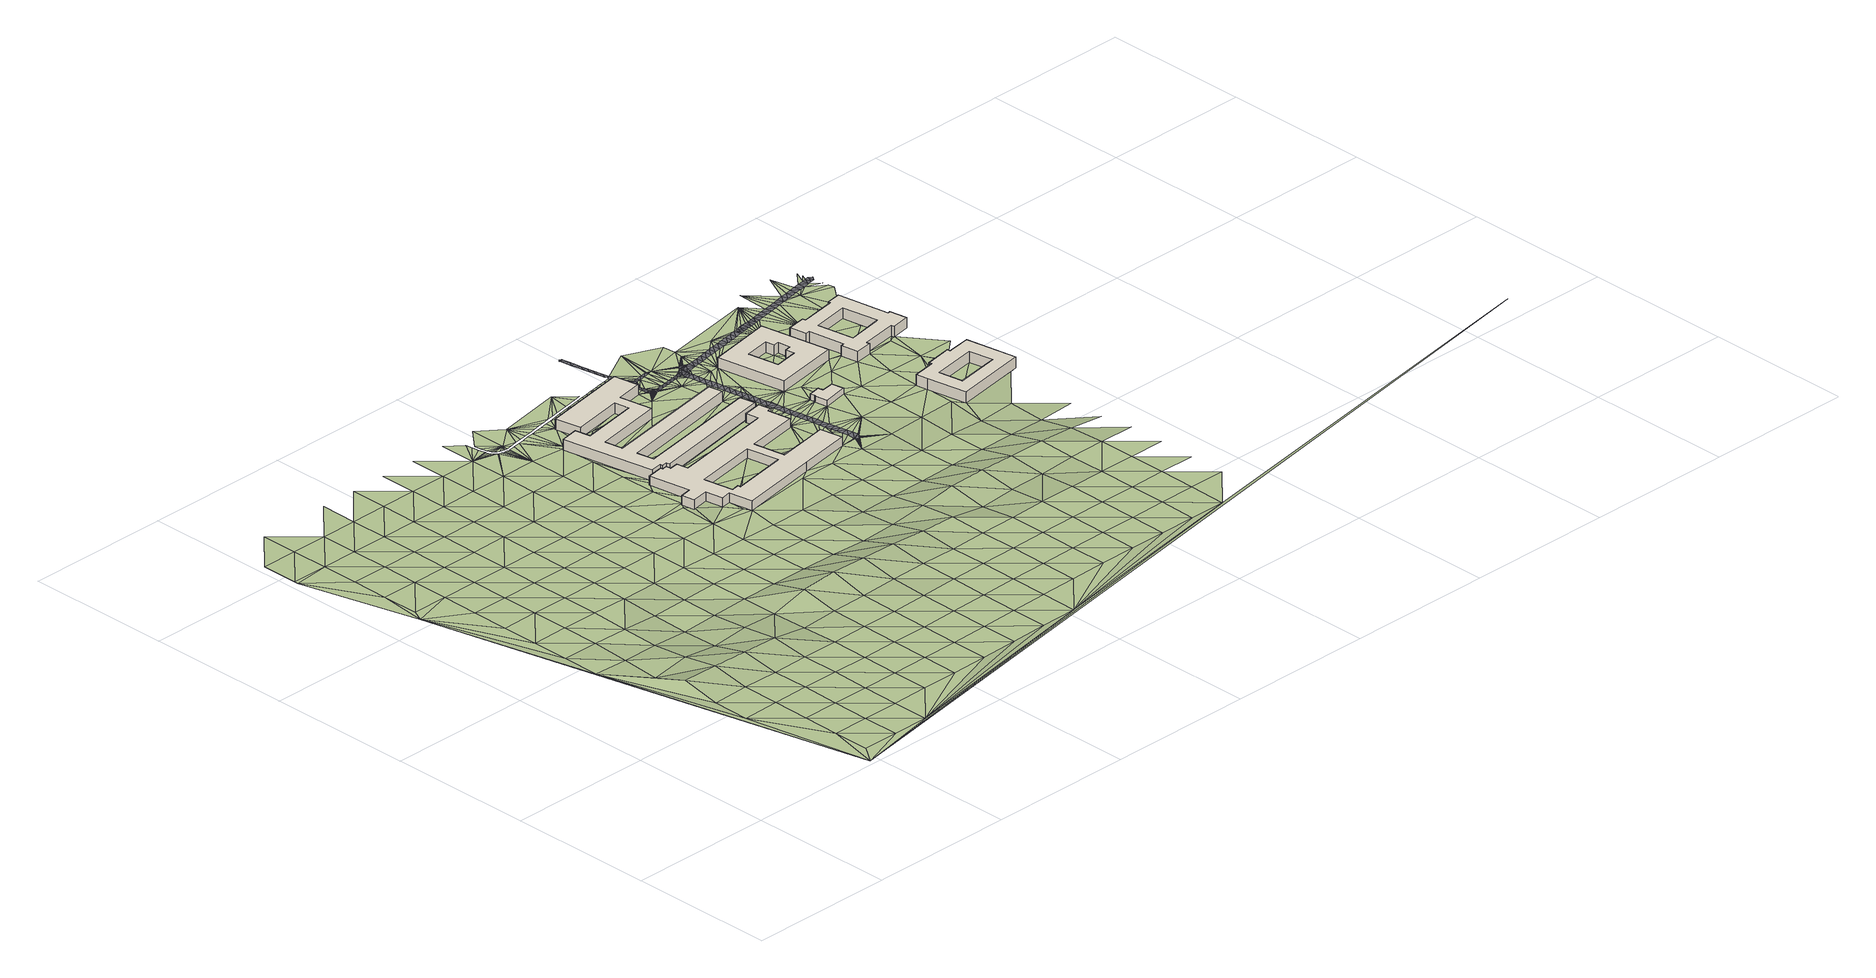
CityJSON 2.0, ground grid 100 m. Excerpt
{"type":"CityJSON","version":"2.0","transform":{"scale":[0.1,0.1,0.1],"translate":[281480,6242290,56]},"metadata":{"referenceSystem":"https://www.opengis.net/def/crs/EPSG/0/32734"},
"CityObjects":{
"building1":{"type":"Building","attributes":{"osm_building":"university","osm_building:levels":"1.5","osm_type":"multipolygon","osm_address":"Education Building Bellville Cape Town","plus_code":"4FRW3J8Q+5CF","ground_height":59.64,"building_height":5.5,"roof_height":65.14},"geometry":[{"type":"Solid","lod":"1","boundaries":[[[[0,1,2,3]],[[1,4,5,2]],[[4,6,7,5]],[[6,8,9,7]],[[8,10,11,9]],[[10,12,13,11]],[[12,14,15,13]],[[14,16,17,15]],[[16,18,19,17]],[[18,20,21,19]],[[20,22,23,21]],[[22,24,25,23]],[[24,26,27,25]],[[26,28,29,27]],[[28,30,31,29]],[[30,32,33,31]],[[32,34,35,33]],[[34,36,37,35]],[[36,38,39,37]],[[38,40,41,39]],[[40,42,43,41]],[[42,44,45,43]],[[44,46,47,45]],[[46,48,49,47]],[[48,50,51,49]],[[50,52,53,51]],[[52,54,55,53]],[[54,56,57,55]],[[56,58,59,57]],[[58,60,61,59]],[[60,62,63,61]],[[62,0,3,63]],[[64,65,66,67]],[[65,68,69,66]],[[68,70,71,69]],[[70,72,73,71]],[[72,74,75,73]],[[74,64,67,75]],[[3,2,5,7,9,11,13,15,17,19,21,23,25,27,29,31,33,35,37,39,41,43,45,47,49,51,53,55,57,59,61,63],[67,66,69,71,73,75]],[[62,60,58,56,54,52,50,48,46,44,42,40,38,36,34,32,30,28,26,24,22,20,18,16,14,12,10,8,6,4,1,0],[74,72,70,68,65,64]]]]}]},
"building2":{"type":"Building","attributes":{"osm_building":"university","osm_building:levels":"2","osm_address":"Bellville 7530 Cape Town","plus_code":"4FRW3J8Q+C9Q","ground_height":60.46,"building_height":6.9,"roof_height":67.36},"geometry":[{"type":"Solid","lod":"1","boundaries":[[[[76,77,78,79]],[[77,80,81,78]],[[80,82,83,81]],[[82,84,85,83]],[[84,86,87,85]],[[86,88,89,87]],[[88,90,91,89]],[[90,92,93,91]],[[92,94,95,93]],[[94,96,97,95]],[[96,98,99,97]],[[98,100,101,99]],[[100,102,103,101]],[[102,104,105,103]],[[104,106,107,105]],[[106,108,109,107]],[[108,110,111,109]],[[110,112,113,111]],[[112,114,115,113]],[[114,116,117,115]],[[116,118,119,117]],[[118,120,121,119]],[[120,122,123,121]],[[122,76,79,123]],[[79,78,81,83,85,87,89,91,93,95,97,99,101,103,105,107,109,111,113,115,117,119,121,123]],[[122,120,118,116,114,112,110,108,106,104,102,100,98,96,94,92,90,88,86,84,82,80,77,76]]]]}]},
"building3":{"type":"Building","attributes":{"osm_building":"service","osm_building:levels":"1","osm_power":"substation","osm_address":"Bellville 7530 Cape Town","plus_code":"4FRW3J8Q+6WQ","ground_height":60.25,"building_height":4.1,"roof_height":64.35},"geometry":[{"type":"Solid","lod":"1","boundaries":[[[[124,125,126,127]],[[125,128,129,126]],[[128,130,131,129]],[[130,132,133,131]],[[132,134,135,133]],[[134,136,137,135]],[[136,138,139,137]],[[138,124,127,139]],[[127,126,129,131,133,135,137,139]],[[138,136,134,132,130,128,125,124]]]]}]},
"building4":{"type":"Building","attributes":{"osm_building":"dormitory","osm_building:levels":"2","osm_residential":"university","osm_type":"multipolygon","osm_address":"New Residence Bellville 7530 Cape Town","plus_code":"4FRW3J8Q+CWC","ground_height":60.57,"building_height":6.9,"roof_height":67.47},"geometry":[{"type":"Solid","lod":"1","boundaries":[[[[140,141,142,143]],[[141,144,145,142]],[[144,146,147,145]],[[146,140,143,147]],[[148,149,150,151]],[[149,152,153,150]],[[152,154,155,153]],[[154,156,157,155]],[[156,158,159,157]],[[158,160,161,159]],[[160,162,163,161]],[[162,148,151,163]],[[143,142,145,147],[151,150,153,155,157,159,161,163]],[[146,144,141,140],[162,160,158,156,154,152,149,148]]]]}]},
"building5":{"type":"Building","attributes":{"osm_building":"dormitory","osm_building:levels":"2","osm_residential":"university","osm_type":"multipolygon","osm_address":"Post Graduate Residence Bellville 7530 Cape Town","plus_code":"4FRW3J8R+39J","ground_height":60.79,"building_height":6.9,"roof_height":67.69},"geometry":[{"type":"Solid","lod":"1","boundaries":[[[[164,165,166,167]],[[165,168,169,166]],[[168,170,171,169]],[[170,172,173,171]],[[172,174,175,173]],[[174,176,177,175]],[[176,178,179,177]],[[178,180,181,179]],[[180,182,183,181]],[[182,184,185,183]],[[184,164,167,185]],[[186,187,188,189]],[[187,190,191,188]],[[190,192,193,191]],[[192,186,189,193]],[[167,166,169,171,173,175,177,179,181,183,185],[189,188,191,193]],[[184,182,180,178,176,174,172,170,168,165,164],[192,190,187,186]]]]}]},
"building6":{"type":"Building","attributes":{"osm_building":"dormitory","osm_building:levels":"2","osm_residential":"university","osm_type":"multipolygon","osm_address":"Heros House Residence Bellville 7530 Cape Town","plus_code":"4FRW3J8R+97Q","ground_height":61.1,"building_height":6.9,"roof_height":68},"geometry":[{"type":"Solid","lod":"1","boundaries":[[[[194,195,196,197]],[[195,198,199,196]],[[198,200,201,199]],[[200,202,203,201]],[[202,204,205,203]],[[204,206,207,205]],[[206,208,209,207]],[[208,210,211,209]],[[210,212,213,211]],[[212,214,215,213]],[[214,216,217,215]],[[216,218,219,217]],[[218,220,221,219]],[[220,222,223,221]],[[222,224,225,223]],[[224,226,227,225]],[[226,228,229,227]],[[228,194,197,229]],[[230,231,232,233]],[[231,234,235,232]],[[234,236,237,235]],[[236,230,233,237]],[[197,196,199,201,203,205,207,209,211,213,215,217,219,221,223,225,227,229],[233,232,235,237]],[[228,226,224,222,220,218,216,214,212,210,208,206,204,202,200,198,195,194],[236,234,231,230]]]]}]},
"terrain1":{"type":"TINRelief","geometry":[{"type":"CompositeSurface","lod":"1","boundaries":[[[238,239,240]],[[239,238,241]],[[241,238,242]],[[243,238,240]],[[239,244,240]],[[242,238,245]],[[241,246,239]],[[247,240,244]],[[240,248,243]],[[249,244,239]],[[242,245,241]],[[246,249,239]],[[250,240,247]],[[248,251,243]],[[248,240,252]],[[253,254,243]],[[254,255,256]],[[244,257,247]],[[243,258,253]],[[250,252,240]],[[259,243,251]],[[246,241,260]],[[249,257,244]],[[245,238,261]],[[262,255,254]],[[263,251,248]],[[260,241,245]],[[253,264,254]],[[265,258,243]],[[259,266,243]],[[250,247,267]],[[252,263,248]],[[246,268,249]],[[256,255,269]],[[254,264,262]],[[247,257,267]],[[243,266,265]],[[253,258,270]],[[268,246,260]],[[271,252,250]],[[251,272,259]],[[263,273,251]],[[269,255,262]],[[257,249,274]],[[264,253,270]],[[267,271,250]],[[258,265,270]],[[260,245,261]],[[266,259,272]],[[274,249,268]],[[251,273,272]],[[263,252,275]],[[256,269,276]],[[257,277,267]],[[278,262,264]],[[271,275,252]],[[260,279,268]],[[280,265,266]],[[277,257,274]],[[278,264,270]],[[281,273,263]],[[261,279,260]],[[280,266,272]],[[271,267,282]],[[275,281,263]],[[274,268,283]],[[265,284,270]],[[262,285,269]],[[277,282,267]],[[286,262,278]],[[273,287,272]],[[279,283,268]],[[284,265,280]],[[271,288,275]],[[269,285,276]],[[273,281,287]],[[285,262,286]],[[274,289,277]],[[290,278,270]],[[282,288,271]],[[280,272,291]],[[283,289,274]],[[290,270,284]],[[279,261,292]],[[281,275,293]],[[291,272,287]],[[294,282,277]],[[286,278,295]],[[288,293,275]],[[279,292,283]],[[280,296,284]],[[294,277,289]],[[290,295,278]],[[296,280,291]],[[288,282,297]],[[287,281,298]],[[293,299,281]],[[289,283,300]],[[301,290,284]],[[285,286,302]],[[294,297,282]],[[295,303,286]],[[291,287,298]],[[300,283,292]],[[298,281,299]],[[301,284,296]],[[292,261,304]],[[305,293,288]],[[238,306,261]],[[302,286,303]],[[289,307,294]],[[290,308,295]],[[297,305,288]],[[291,309,296]],[[307,289,300]],[[308,290,301]],[[310,299,293]],[[298,309,291]],[[311,285,302]],[[312,297,294]],[[313,303,295]],[[305,310,293]],[[300,292,304]],[[301,296,314]],[[307,312,294]],[[295,308,313]],[[299,315,298]],[[304,261,316]],[[309,314,296]],[[310,315,299]],[[300,317,307]],[[305,297,318]],[[303,319,302]],[[312,320,297]],[[313,321,303]],[[322,309,298]],[[308,301,323]],[[300,304,317]],[[314,324,301]],[[310,305,318]],[[297,320,318]],[[315,322,298]],[[319,303,321]],[[312,307,325]],[[323,313,308]],[[301,324,323]],[[314,309,326]],[[317,325,307]],[[261,327,316]],[[310,328,315]],[[322,326,309]],[[329,302,319]],[[330,320,312]],[[331,321,313]],[[318,328,310]],[[317,304,316]],[[332,324,314]],[[325,330,312]],[[313,323,331]],[[322,315,333]],[[326,332,314]],[[320,334,318]],[[328,333,315]],[[325,317,335]],[[323,324,336]],[[319,321,337]],[[330,334,320]],[[321,331,338]],[[316,335,317]],[[332,336,324]],[[327,261,339]],[[340,328,318]],[[326,322,341]],[[329,319,337]],[[333,342,322]],[[337,321,338]],[[325,343,330]],[[331,323,344]],[[334,340,318]],[[332,326,341]],[[335,343,325]],[[322,342,341]],[[336,344,323]],[[333,328,345]],[[334,330,346]],[[347,338,331]],[[340,345,328]],[[335,316,327]],[[332,348,336]],[[343,346,330]],[[344,347,331]],[[349,342,333]],[[339,261,306]],[[341,348,332]],[[340,334,350]],[[345,349,333]],[[335,351,343]],[[344,336,352]],[[338,353,337]],[[334,346,350]],[[347,354,338]],[[335,327,351]],[[348,352,336]],[[345,340,355]],[[341,342,356]],[[353,357,337]],[[349,358,342]],[[338,354,353]],[[346,343,359]],[[350,355,340]],[[348,341,356]],[[360,347,344]],[[359,343,351]],[[342,358,356]],[[352,361,344]],[[345,362,349]],[[346,363,350]],[[355,362,345]],[[344,361,360]],[[351,327,339]],[[364,352,348]],[[365,354,347]],[[363,346,359]],[[358,349,366]],[[364,348,356]],[[355,350,367]],[[362,366,349]],[[347,360,365]],[[351,368,359]],[[361,352,369]],[[354,370,353]],[[367,350,363]],[[368,351,339]],[[369,352,364]],[[355,371,362]],[[356,358,372]],[[353,370,373]],[[366,374,358]],[[370,354,365]],[[363,359,375]],[[376,360,361]],[[371,355,367]],[[364,356,372]],[[375,359,368]],[[238,377,306]],[[358,374,372]],[[376,361,369]],[[366,362,378]],[[363,379,367]],[[380,365,360]],[[378,362,371]],[[368,339,306]],[[379,363,375]],[[380,360,376]],[[369,364,381]],[[374,366,382]],[[372,383,364]],[[370,365,384]],[[371,367,385]],[[382,366,378]],[[386,375,368]],[[381,364,383]],[[376,369,387]],[[385,367,379]],[[380,388,365]],[[389,370,390]],[[384,365,391]],[[391,365,392]],[[365,393,392]],[[394,393,365]],[[365,395,394]],[[388,395,365]],[[306,386,368]],[[396,397,370]],[[397,398,370]],[[399,396,370]],[[400,399,370]],[[370,398,401]],[[400,370,402]],[[403,402,370]],[[404,403,370]],[[405,404,370]],[[406,370,401]],[[407,405,370]],[[390,370,406]],[[407,370,384]],[[369,381,387]],[[371,408,378]],[[383,372,409]],[[374,410,372]],[[411,374,382]],[[379,375,412]],[[408,371,385]],[[381,383,409]],[[413,409,372]],[[414,380,376]],[[386,412,375]],[[387,415,376]],[[416,395,388]],[[374,411,410]],[[417,418,419]],[[382,378,420]],[[388,421,416]],[[422,423,424]],[[388,425,421]],[[388,426,425]],[[422,424,427]],[[388,428,426]],[[423,429,424]],[[417,424,429]],[[424,430,427]],[[388,431,428]],[[424,417,419]],[[432,413,372]],[[433,385,379]],[[387,381,434]],[[435,431,388]],[[436,435,388]],[[436,388,437]],[[420,378,408]],[[424,419,438]],[[376,415,414]],[[372,410,432]],[[439,388,380]],[[424,438,440]],[[388,441,437]],[[442,409,413]],[[440,443,424]],[[412,433,379]],[[444,387,434]],[[430,424,445]],[[415,387,444]],[[386,306,446]],[[382,447,411]],[[448,424,443]],[[441,388,449]],[[408,385,450]],[[380,414,439]],[[448,451,424]],[[447,382,420]],[[415,444,452]],[[453,413,432]],[[449,388,439]],[[446,412,386]],[[433,450,385]],[[453,432,410]],[[414,415,452]],[[411,454,410]],[[452,444,455]],[[456,445,424]],[[424,451,456]],[[457,420,408]],[[439,414,452]],[[454,411,447]],[[449,458,459]],[[116,452,455]],[[412,460,433]],[[439,458,449]],[[451,461,456]],[[450,457,408]],[[118,455,462]],[[118,116,455]],[[463,464,465]],[[466,459,458]],[[460,412,446]],[[120,118,462]],[[456,461,467]],[[446,306,468]],[[447,420,469]],[[466,458,470]],[[458,439,471]],[[472,456,467]],[[473,450,433]],[[122,474,475]],[[457,469,420]],[[476,477,478]],[[472,479,456]],[[473,433,460]],[[464,463,480]],[[481,480,463]],[[458,482,470]],[[483,454,447]],[[456,479,484]],[[482,458,471]],[[485,486,487]],[[488,410,454]],[[450,489,457]],[[470,482,490]],[[469,483,447]],[[491,471,492]],[[493,456,484]],[[460,446,468]],[[489,450,473]],[[482,494,490]],[[471,491,482]],[[478,477,495]],[[493,496,456]],[[468,306,497]],[[476,478,495]],[[498,491,492]],[[499,494,482]],[[500,469,457]],[[483,501,454]],[[502,473,460]],[[482,503,499]],[[480,481,504]],[[480,505,464]],[[500,457,489]],[[506,485,487]],[[460,468,502]],[[501,488,454]],[[507,410,488]],[[503,482,508]],[[469,509,483]],[[496,510,456]],[[511,486,485]],[[512,489,473]],[[498,492,513]],[[509,469,500]],[[503,508,514]],[[122,475,515]],[[491,498,516]],[[502,512,473]],[[475,517,518]],[[514,508,519]],[[497,306,520]],[[521,501,483]],[[510,496,522]],[[480,504,505]],[[489,523,500]],[[524,508,482]],[[521,483,509]],[[508,525,519]],[[502,468,497]],[[526,510,522]],[[512,523,489]],[[506,511,485]],[[501,527,488]],[[528,498,513]],[[516,498,528]],[[529,509,500]],[[526,530,510]],[[477,531,495]],[[501,521,527]],[[524,525,508]],[[476,495,532]],[[512,502,533]],[[523,529,500]],[[506,487,534]],[[502,497,533]],[[535,507,488]],[[520,306,536]],[[510,530,537]],[[509,538,521]],[[528,513,516]],[[535,488,527]],[[524,482,539]],[[540,525,524]],[[523,512,541]],[[529,538,509]],[[510,537,542]],[[543,544,545]],[[541,512,533]],[[546,544,543]],[[543,547,546]],[[518,515,475]],[[540,524,548]],[[547,543,549]],[[521,550,527]],[[122,515,551]],[[548,524,552]],[[523,553,529]],[[538,550,521]],[[533,497,520]],[[552,524,554]],[[511,555,556]],[[553,523,541]],[[557,543,545]],[[535,38,507]],[[506,534,511]],[[558,535,527]],[[536,306,377]],[[529,559,538]],[[550,558,527]],[[539,554,524]],[[543,560,549]],[[533,561,541]],[[555,562,556]],[[559,529,553]],[[520,561,533]],[[539,563,554]],[[532,495,531]],[[550,538,564]],[[534,555,511]],[[558,565,535]],[[560,543,557]],[[563,539,566]],[[553,541,567]],[[535,565,38]],[[564,538,559]],[[568,562,555]],[[569,566,539]],[[562,570,539]],[[568,555,571]],[[555,572,571]],[[555,573,572]],[[555,574,573]],[[561,567,541]],[[574,555,575]],[[575,555,576]],[[576,555,577]],[[555,578,577]],[[578,555,579]],[[579,555,580]],[[562,581,570]],[[562,582,583]],[[583,584,562]],[[562,585,582]],[[586,580,555]],[[587,585,562]],[[586,555,588]],[[562,584,589]],[[562,568,587]],[[590,588,555]],[[591,562,589]],[[555,592,590]],[[562,591,581]],[[592,555,593]],[[593,555,594]],[[555,595,594]],[[596,558,550]],[[539,570,597]],[[569,539,598]],[[560,557,599]],[[581,600,570]],[[597,598,539]],[[601,570,600]],[[597,570,601]],[[602,569,598]],[[603,580,586]],[[604,605,606]],[[596,550,564]],[[606,607,608]],[[604,606,609]],[[606,608,610]],[[610,608,611]],[[604,612,613]],[[606,610,609]],[[613,612,614]],[[555,615,595]],[[604,609,612]],[[561,520,536]],[[559,553,616]],[[617,618,619]],[[620,618,617]],[[612,621,614]],[[38,622,599]],[[567,623,553]],[[624,625,626]],[[627,619,614]],[[625,628,626]],[[565,629,38]],[[551,515,630]],[[614,621,631]],[[632,565,558]],[[615,555,534]],[[633,634,628]],[[627,617,619]],[[628,625,633]],[[631,627,614]],[[615,635,595]],[[599,636,560]],[[637,622,38]],[[638,639,640]],[[641,642,38]],[[642,643,38]],[[641,38,644]],[[644,38,629]],[[634,645,646]],[[38,643,647]],[[648,635,615]],[[564,559,616]],[[637,38,647]],[[649,629,565]],[[615,650,648]],[[649,565,651]],[[622,652,599]],[[653,651,565]],[[654,653,565]],[[655,654,565]],[[553,623,616]],[[565,656,655]],[[558,596,632]],[[657,656,565]],[[658,657,565]],[[659,658,565]],[[640,560,660]],[[661,659,565]],[[630,531,551]],[[634,633,645]],[[661,565,662]],[[663,662,565]],[[663,565,664]],[[650,615,665]],[[666,664,565]],[[652,667,599]],[[599,667,636]],[[561,668,567]],[[638,640,669]],[[627,631,670]],[[636,671,560]],[[637,672,622]],[[673,560,671]],[[672,674,622]],[[673,675,560]],[[652,622,674]],[[631,676,670]],[[677,665,615]],[[675,660,560]],[[678,679,638]],[[630,679,680]],[[681,531,630]],[[669,640,660]],[[536,668,561]],[[682,532,531]],[[683,666,565]],[[638,669,684]],[[615,685,677]],[[532,686,534]],[[676,687,670]],[[684,678,638]],[[564,688,596]],[[680,679,678]],[[645,689,646]],[[683,565,632]],[[690,630,680]],[[687,676,691]],[[692,531,681]],[[630,690,681]],[[682,531,692]],[[693,615,534]],[[623,567,694]],[[695,685,615]],[[238,696,377]],[[697,532,682]],[[687,691,698]],[[698,691,699]],[[700,666,683]],[[699,691,701]],[[702,532,697]],[[683,703,700]],[[704,703,683]],[[616,688,564]],[[683,705,704]],[[532,702,686]],[[706,705,683]],[[683,707,706]],[[708,707,683]],[[683,709,708]],[[683,710,709]],[[683,711,710]],[[683,712,711]],[[713,712,683]],[[714,701,691]],[[686,715,534]],[[701,714,716]],[[717,534,715]],[[718,716,714]],[[718,714,719]],[[720,719,714]],[[721,720,714]],[[721,714,722]],[[723,724,714]],[[725,722,714]],[[693,534,717]],[[724,726,714]],[[727,725,714]],[[728,714,726]],[[729,727,714]],[[714,728,730]],[[714,731,729]],[[714,730,732]],[[731,714,733]],[[732,734,714]],[[735,733,714]],[[714,691,736]],[[734,737,714]],[[735,714,738]],[[737,739,714]],[[740,738,714]],[[739,740,714]],[[695,615,741]],[[645,742,689]],[[668,694,567]],[[615,693,743]],[[744,745,713]],[[615,743,746]],[[747,745,744]],[[744,748,747]],[[689,742,749]],[[741,615,746]],[[689,749,750]],[[750,751,689]],[[744,752,748]],[[751,753,689]],[[753,754,689]],[[754,723,689]],[[736,755,714]],[[632,596,756]],[[744,757,752]],[[744,758,757]],[[744,759,758]],[[760,761,762]],[[689,723,714]],[[741,763,695]],[[760,764,761]],[[136,765,759]],[[765,136,766]],[[766,136,767]],[[755,768,714]],[[623,769,616]],[[136,770,767]],[[683,744,713]],[[741,771,763]],[[772,763,771]],[[763,772,773]],[[688,756,596]],[[134,774,770]],[[134,775,774]],[[714,768,776]],[[714,776,777]],[[778,779,755]],[[779,780,755]],[[777,781,714]],[[780,782,755]],[[781,783,714]],[[782,784,755]],[[784,785,755]],[[785,786,755]],[[786,787,755]],[[130,788,775]],[[787,768,755]],[[130,789,788]],[[668,536,377]],[[790,791,792]],[[793,780,779]],[[794,782,780]],[[791,795,792]],[[796,785,784]],[[144,762,789]],[[694,769,623]],[[795,791,797]],[[787,798,768]],[[714,783,799]],[[791,800,797]],[[777,801,781]],[[760,762,144]],[[783,781,802]],[[791,803,800]],[[144,764,760]],[[804,764,144]],[[744,136,759]],[[790,804,144]],[[805,714,799]],[[806,714,805]],[[807,714,806]],[[714,807,808]],[[809,714,808]],[[810,783,811]],[[812,714,809]],[[811,813,810]],[[814,714,812]],[[810,813,815]],[[816,815,817]],[[818,714,814]],[[136,134,770]],[[819,820,821]],[[822,817,823]],[[817,822,824]],[[825,817,824]],[[817,825,826]],[[134,130,775]],[[144,791,790]],[[817,826,827]],[[828,829,820]],[[817,827,816]],[[810,799,783]],[[815,816,810]],[[830,831,832]],[[688,616,833]],[[821,820,829]],[[683,632,834]],[[830,835,831]],[[836,823,837]],[[822,823,836]],[[835,830,838]],[[144,789,130]],[[756,839,632]],[[838,830,828]],[[840,832,803]],[[689,714,841]],[[668,842,694]],[[828,830,829]],[[840,803,791]],[[714,818,843]],[[769,833,616]],[[130,134,132]],[[744,683,834]],[[832,840,830]],[[829,830,844]],[[377,842,668]],[[834,632,839]],[[845,846,847]],[[848,849,847]],[[850,847,846]],[[847,851,848]],[[850,852,847]],[[853,847,852]],[[851,847,854]],[[853,854,847]],[[144,840,791]],[[855,818,856]],[[855,856,857]],[[857,858,855]],[[855,858,859]],[[688,860,756]],[[859,861,855]],[[855,861,862]],[[863,855,862]],[[864,855,863]],[[865,855,864]],[[855,865,866]],[[866,845,855]],[[714,843,841]],[[844,830,867]],[[136,744,138]],[[845,847,855]],[[144,130,868]],[[769,694,869]],[[830,840,867]],[[833,860,688]],[[870,855,847]],[[843,818,855]],[[868,130,128]],[[842,869,694]],[[871,867,840]],[[872,855,870]],[[839,756,873]],[[874,744,834]],[[840,875,871]],[[124,128,125]],[[874,138,744]],[[876,855,872]],[[868,128,124]],[[860,873,756]],[[877,843,855]],[[840,878,875]],[[833,769,879]],[[877,855,876]],[[869,880,769]],[[878,840,881]],[[842,377,882]],[[843,877,883]],[[884,885,886]],[[860,833,879]],[[834,839,887]],[[888,881,840]],[[769,880,879]],[[873,889,839]],[[890,144,868]],[[124,138,891]],[[892,868,124]],[[842,882,869]],[[891,138,874]],[[840,893,888]],[[883,894,843]],[[884,886,895]],[[839,889,887]],[[884,896,885]],[[874,834,897]],[[860,898,873]],[[124,891,892]],[[899,894,883]],[[880,869,900]],[[884,895,901]],[[898,860,879]],[[901,896,884]],[[840,902,893]],[[903,894,899]],[[885,896,904]],[[890,868,892]],[[905,891,874]],[[887,897,834]],[[889,873,906]],[[903,907,894]],[[880,908,879]],[[909,887,889]],[[910,896,901]],[[906,873,898]],[[905,874,897]],[[907,911,894]],[[910,912,896]],[[892,891,913]],[[914,894,911]],[[894,915,843]],[[916,893,902]],[[897,887,909]],[[889,917,909]],[[918,891,905]],[[914,919,894]],[[898,879,920]],[[902,921,916]],[[889,906,917]],[[913,891,918]],[[922,890,892]],[[923,921,902]],[[922,892,913]],[[923,902,924]],[[898,925,906]],[[926,924,902]],[[902,927,926]],[[890,206,902]],[[922,928,890]],[[919,915,894]],[[905,929,918]],[[930,927,902]],[[931,932,933]],[[890,928,934]],[[206,890,934]],[[902,935,930]],[[936,932,931]],[[937,929,905]],[[938,902,206]],[[913,918,939]],[[932,936,940]],[[935,902,941]],[[917,906,942]],[[932,940,943]],[[915,919,933]],[[902,944,941]],[[945,909,917]],[[944,902,946]],[[932,915,933]],[[938,947,902]],[[948,946,902]],[[918,929,949]],[[950,951,952]],[[949,939,918]],[[915,932,943]],[[948,902,947]],[[915,943,953]],[[929,954,949]],[[938,955,947]],[[915,953,956]],[[915,956,957]],[[958,959,939]],[[947,960,948]],[[955,961,947]],[[170,909,945]],[[962,915,957]],[[952,951,963]],[[954,964,949]],[[960,947,965]],[[939,949,958]],[[966,967,968]],[[969,915,962]],[[970,965,947]],[[969,971,915]],[[964,972,949]],[[958,973,959]],[[974,947,961]],[[975,970,947]],[[967,966,976]],[[949,977,958]],[[975,947,978]],[[968,967,979]],[[980,972,981]],[[982,971,983]],[[984,949,972]],[[978,947,985]],[[973,958,977]],[[986,982,983]],[[984,977,949]],[[985,947,974]],[[986,987,982]],[[976,979,967]],[[988,978,985]],[[982,987,989]],[[988,985,990]],[[990,991,988]],[[991,990,992]],[[985,993,990]],[[994,995,989]],[[996,992,990]],[[994,997,995]],[[990,998,996]],[[999,995,997]],[[990,1000,998]],[[993,1001,990]],[[1002,1000,990]],[[1001,1002,990]],[[1003,1000,1004]],[[1005,1006,1007]],[[1008,1007,1009]]]}]},
"road1":{"type":"Road","attributes":{"osm_highway":"service","osm_lanes":"1","osm_surface":"asphalt"},"geometry":[{"type":"MultiSurface","lod":"1","boundaries":[[[624,1010,620]],[[620,625,624]],[[617,625,620]],[[627,633,625]],[[742,670,687]],[[645,627,670]],[[698,699,701]],[[687,732,753]],[[701,687,698]],[[627,625,617]],[[725,687,701]],[[633,627,645]],[[754,753,724]],[[724,723,754]],[[687,753,751]],[[742,687,749]],[[751,750,749]],[[751,749,687]],[[742,645,670]],[[724,753,726]],[[725,701,716]],[[725,716,719]],[[719,720,722]],[[721,722,720]],[[725,732,687]],[[740,725,727]],[[725,719,722]],[[729,731,727]],[[740,727,731]],[[733,740,731]],[[740,733,735]],[[735,738,740]],[[739,737,732]],[[732,740,739]],[[732,737,734]],[[728,726,732]],[[732,730,728]],[[732,726,753]],[[732,725,740]],[[716,718,719]]]}]},
"road2":{"type":"Road","attributes":{"osm_access":"private","osm_highway":"service","osm_is_in":"Bellville Campus, Cape Peninsula University of Technology, Bellville, Western Cape, South Africa","osm_lanes":"1","osm_maxspeed":"30","osm_name":"Education Way","osm_surface":"asphalt"},"geometry":[{"type":"MultiSurface","lod":"1","boundaries":[[[568,605,587]],[[605,571,572]],[[568,571,605]],[[605,572,573]],[[614,589,613]],[[619,581,591]],[[589,619,591]],[[582,584,583]],[[585,613,582]],[[614,619,589]],[[613,589,584]],[[613,584,582]],[[613,585,587]],[[581,619,618]],[[573,574,607]],[[611,578,579]],[[578,607,577]],[[580,611,579]],[[611,603,590]],[[603,586,588]],[[603,588,590]],[[603,611,580]],[[592,611,590]],[[573,606,605]],[[604,613,587]],[[587,605,604]],[[576,607,574]],[[574,575,576]],[[608,578,611]],[[606,573,607]],[[607,576,577]],[[607,578,608]],[[592,610,611]],[[592,609,610]],[[1011,1012,1013]],[[1011,1014,1012]],[[1015,1013,1016]],[[1016,1017,1018]],[[1019,1014,1011]],[[1011,1013,1015]],[[1018,1020,1021]],[[1016,1013,1017]],[[1014,1022,1023]],[[1022,1014,1019]],[[1022,1024,1023]],[[626,597,601]],[[634,598,597]],[[626,628,597]],[[634,597,628]],[[601,600,624]],[[620,1010,600]],[[624,626,601]],[[624,600,1010]],[[600,581,620]],[[1025,1026,1027]],[[1016,1018,1021]],[[1021,1020,1025]],[[1026,1028,1027]],[[1020,1026,1025]],[[602,634,646]],[[634,602,598]],[[646,1027,1028]],[[646,1029,602]],[[1028,1029,646]],[[618,620,581]],[[593,594,609]],[[609,595,635]],[[595,609,594]],[[593,609,592]],[[621,635,648]],[[650,665,621]],[[650,621,648]],[[609,635,612]],[[631,665,677]],[[612,635,621]],[[631,677,676]],[[691,676,685]],[[665,631,621]],[[695,736,691]],[[736,763,755]],[[763,736,695]],[[755,763,773]],[[695,691,685]],[[676,677,685]],[[1030,778,773]],[[773,772,1030]],[[773,778,755]],[[779,778,1030]],[[1030,796,782]],[[793,794,780]],[[793,779,1030]],[[1030,794,793]],[[1030,782,794]],[[785,796,786]],[[1030,801,777]],[[787,786,1030]],[[796,1030,786]],[[787,1030,798]],[[768,1030,776]],[[768,798,1030]],[[776,1030,777]],[[1030,781,801]],[[784,782,796]],[[781,1030,802]],[[817,815,813]],[[811,783,813]],[[802,1030,783]],[[817,813,1030]],[[1030,813,783]]]}]},
"road3":{"type":"Road","attributes":{"osm_access":"private","osm_highway":"service","osm_lanes":"2","osm_surface":"asphalt"},"geometry":[{"type":"MultiSurface","lod":"1","boundaries":[[[684,789,678]],[[678,762,680]],[[680,764,690]],[[669,789,684]],[[682,795,697]],[[792,682,692]],[[790,681,804]],[[792,692,790]],[[804,681,690]],[[790,692,681]],[[795,682,792]],[[669,660,788]],[[671,770,673]],[[673,770,675]],[[765,636,667]],[[636,767,671]],[[652,759,667]],[[761,764,680]],[[680,762,761]],[[804,690,764]],[[660,774,775]],[[788,660,775]],[[678,789,762]],[[669,788,789]],[[774,660,675]],[[652,674,758]],[[1030,772,819]],[[746,828,741]],[[741,820,771]],[[838,746,743]],[[820,772,771]],[[743,693,835]],[[803,715,686]],[[800,686,702]],[[797,800,702]],[[800,803,686]],[[702,697,797]],[[715,803,832]],[[828,820,741]],[[746,838,828]],[[819,772,820]],[[693,717,831]],[[835,693,831]],[[743,835,838]],[[717,832,831]],[[717,715,832]],[[795,797,697]],[[656,654,655]],[[659,656,657]],[[661,662,659]],[[656,659,654]],[[657,658,659]],[[659,663,644]],[[659,644,654]],[[649,644,629]],[[654,644,653]],[[653,644,651]],[[644,649,651]],[[642,641,644]],[[663,659,662]],[[663,664,666]],[[663,666,700]],[[663,703,709]],[[704,705,703]],[[706,703,705]],[[707,709,703]],[[708,709,707]],[[707,703,706]],[[703,663,700]],[[644,663,747]],[[709,747,663]],[[752,672,637]],[[752,637,647]],[[748,647,643]],[[757,672,752]],[[643,642,747]],[[748,752,647]],[[757,758,674]],[[770,774,675]],[[671,767,770]],[[759,652,758]],[[767,636,766]],[[765,667,759]],[[765,766,636]],[[757,674,672]],[[748,643,747]],[[712,747,709]],[[712,710,711]],[[712,713,745]],[[745,747,712]],[[642,644,747]],[[709,710,712]]]}]},
"road4":{"type":"Road","attributes":{"osm_access":"private","osm_highway":"service","osm_lanes":"2","osm_surface":"asphalt"},"geometry":[{"type":"MultiSurface","lod":"1","boundaries":[[[826,853,807]],[[827,826,807]],[[825,853,826]],[[805,827,806]],[[825,824,853]],[[824,822,851]],[[810,816,799]],[[805,799,816]],[[816,827,805]],[[848,822,836]],[[808,807,809]],[[814,812,809]],[[858,814,809]],[[818,814,856]],[[857,856,814]],[[857,814,858]],[[806,827,807]],[[809,807,858]],[[836,837,849]],[[807,853,865]],[[851,853,824]],[[846,853,852]],[[845,866,846]],[[853,846,865]],[[852,850,846]],[[846,866,865]],[[854,853,851]],[[822,848,851]],[[849,848,836]],[[864,862,865]],[[862,864,863]],[[859,858,861]],[[807,861,858]],[[865,862,861]],[[807,865,861]],[[837,1031,849]]]}]},
"road5":{"type":"Road","attributes":{"osm_access":"private","osm_highway":"service","osm_is_in":"Bellville Campus, Cape Peninsula University of Technology, Bellville, Western Cape, South Africa","osm_lanes":"2","osm_maxspeed":"30","osm_name":"Education Way","osm_surface":"asphalt"},"geometry":[{"type":"MultiSurface","lod":"1","boundaries":[[[823,819,821]],[[1031,821,829]],[[817,1030,823]],[[1030,819,823]],[[837,823,821]],[[844,849,1031]],[[1031,837,821]],[[1031,829,844]],[[867,871,872]],[[844,867,870]],[[872,871,876]],[[875,876,871]],[[878,877,875]],[[867,872,870]],[[870,847,844]],[[899,881,888]],[[903,888,893]],[[878,881,883]],[[903,893,916]],[[844,847,849]],[[878,883,877]],[[877,876,875]],[[899,888,903]],[[903,916,907]],[[881,899,883]],[[923,914,921]],[[924,919,923]],[[931,926,927]],[[936,927,930]],[[926,919,924]],[[911,921,914]],[[914,923,919]],[[933,926,931]],[[935,940,936]],[[927,936,931]],[[933,919,926]],[[936,930,935]],[[911,907,916]],[[911,916,921]],[[943,940,941]],[[944,953,941]],[[957,946,948]],[[946,953,944]],[[960,957,948]],[[953,943,941]],[[953,946,956]],[[962,957,960]],[[965,969,962]],[[946,957,956]],[[962,960,965]],[[970,971,969]],[[983,971,975]],[[975,971,970]],[[978,983,975]],[[989,988,991]],[[991,992,994]],[[988,986,978]],[[994,992,996]],[[970,969,965]],[[988,987,986]],[[986,983,978]],[[989,991,994]],[[989,987,988]],[[999,998,1000]],[[998,997,996]],[[996,997,994]],[[997,998,999]],[[1003,1007,1006]],[[1006,999,1000]],[[1006,1000,1003]],[[1003,1032,1009]],[[1009,1032,1033]],[[1033,1034,1035]],[[1034,1033,1032]],[[1009,1007,1003]],[[940,935,941]]]}]}
},
"vertices":[
[3358,3344,28],[3228,3322,28],[3228,3322,91],[3358,3344,91],[3242,3235,28],[3242,3235,91],[2535,3116,28],[2535,3116,91],[2522,3194,28],[2522,3194,91],[2463,3185,28],[2463,3185,91],[2462,3195,28],[2462,3195,91],[2457,3219,28],[2457,3219,91],[2424,3213,28],[2424,3213,91],[2422,3228,28],[2422,3228,91],[2307,3209,28],[2307,3209,91],[2356,2926,28],[2356,2926,91],[2277,2912,28],[2277,2912,91],[2292,2823,28],[2292,2823,91],[2409,2843,28],[2409,2843,91],[2430,2722,28],[2430,2722,91],[2496,2733,28],[2496,2733,91],[2524,2572,28],[2524,2572,91],[3071,2666,28],[3071,2666,91],[3433,2728,28],[3433,2728,91],[3406,2882,28],[3406,2882,91],[3278,2860,28],[3278,2860,91],[3045,2821,28],[3045,2821,91],[3033,2887,28],[3033,2887,91],[3029,2914,28],[3029,2914,91],[3025,2937,28],[3025,2937,91],[3008,3035,28],[3008,3035,91],[3370,3097,28],[3370,3097,91],[3351,3211,28],[3351,3211,91],[3344,3254,28],[3344,3254,91],[3372,3259,28],[3372,3259,91],[3365,3300,28],[3365,3300,91],[2506,2952,28],[2940,3024,28],[2940,3024,91],[2506,2952,91],[2978,2806,28],[2978,2806,91],[2597,2741,28],[2597,2741,91],[2594,2760,28],[2594,2760,91],[2541,2751,28],[2541,2751,91],
[3330,3346,42],[3310,3453,42],[3310,3453,114],[3330,3346,114],[2441,3305,42],[2441,3305,114],[2419,3422,42],[2419,3422,114],[3289,3577,42],[3289,3577,114],[3272,3672,42],[3272,3672,114],[2401,3525,42],[2401,3525,114],[2380,3648,42],[2380,3648,114],[2853,3730,42],[2853,3730,114],[2815,3952,42],[2815,3952,114],[2995,3984,42],[2995,3984,114],[2966,4152,42],[2966,4152,114],[2367,4047,42],[2367,4047,114],[2399,3869,42],[2399,3869,114],[2746,3930,42],[2746,3930,114],[2764,3831,42],[2764,3831,114],[2370,3762,42],[2370,3762,114],[2351,3867,42],[2351,3867,114],[2228,3846,42],[2228,3846,114],[2339,3218,42],[2339,3218,114],[2422,3233,42],[2422,3233,114],[2425,3214,42],[2425,3214,114],[2457,3219,42],[2457,3219,114],[2462,3195,42],[2462,3195,114],
[3841,3219,42],[3755,3206,42],[3755,3206,83],[3841,3219,83],[3749,3241,42],[3749,3241,83],[3669,3227,42],[3669,3227,83],[3676,3190,42],[3676,3190,83],[3671,3190,42],[3671,3190,83],[3686,3102,42],[3686,3102,83],[3856,3135,42],[3856,3135,83],
[3996,3954,44],[3549,3874,44],[3549,3874,115],[3996,3954,115],[3630,3402,44],[3630,3402,115],[4077,3479,44],[4077,3479,115],[3707,3772,44],[3877,3801,44],[3877,3801,115],[3707,3772,115],[3887,3740,44],[3887,3740,115],[3924,3746,44],[3924,3746,115],[3938,3661,44],[3938,3661,115],[3894,3654,44],[3894,3654,115],[3905,3592,44],[3905,3592,115],[3743,3565,44],[3743,3565,115],
[4230,2903,42],[4243,2824,42],[4243,2824,117],[4230,2903,117],[4288,2547,42],[4288,2547,117],[4789,2632,42],[4789,2632,117],[4729,2982,42],[4729,2982,117],[4568,2958,42],[4568,2958,117],[4565,2979,42],[4565,2979,117],[4559,2978,42],[4559,2978,117],[4408,2952,42],[4408,2952,117],[4379,2947,42],[4379,2947,117],[4383,2927,42],[4383,2927,117],[4341,2824,42],[4642,2873,42],[4642,2873,117],[4341,2824,117],[4670,2707,42],[4670,2707,117],[4368,2658,42],[4368,2658,117],
[4567,3883,47],[4466,3868,47],[4466,3868,120],[4567,3883,120],[4468,3852,47],[4468,3852,120],[4221,3813,47],[4221,3813,120],[4217,3834,47],[4217,3834,120],[4092,3814,47],[4092,3814,120],[4111,3698,47],[4111,3698,120],[4139,3702,47],[4139,3702,120],[4178,3455,47],[4178,3455,120],[4156,3452,47],[4156,3452,120],[4175,3333,47],[4175,3333,120],[4290,3351,47],[4290,3351,120],[4286,3371,47],[4286,3371,120],[4532,3409,47],[4532,3409,120],[4535,3390,47],[4535,3390,120],[4661,3410,47],[4661,3410,120],[4641,3530,47],[4641,3530,120],[4623,3527,47],[4623,3527,120],[4228,3716,47],[4476,3756,47],[4476,3756,120],[4228,3716,120],[4516,3510,47],[4516,3510,120],[4269,3467,47],[4269,3467,120],
[920,1,33],[756,872,34],[508,1871,29],[1005,373,33],[1005,123,33],[225,3042,40],[756,1122,36],[1253,123,33],[1005,622,35],[756,1372,89],[508,2121,34],[1005,872,41],[756,1621,4],[508,2371,34],[756,1871,21],[259,3370,42],[8,3842,46],[11,3869,46],[11,4119,46],[1005,1122,42],[259,3120,40],[508,2620,34],[1253,373,33],[1502,123,33],[259,3869,46],[756,2121,33],[259,3619,44],[508,3120,40],[508,2870,37],[1005,1372,83],[1253,622,35],[259,4119,46],[508,3370,42],[1005,1621,45],[756,2620,37],[756,2371,36],[1253,872,42],[1005,1871,21],[259,4368,46],[1253,1122,39],[508,3619,44],[1502,373,33],[756,2870,38],[1005,2121,28],[1253,1372,78],[1502,622,35],[756,3120,40],[508,4119,46],[508,3869,46],[1005,2371,36],[1253,1621,17],[1502,872,42],[756,3370,42],[1005,2620,38],[1750,373,34],[1253,1871,10],[1502,1122,41],[756,3619,44],[1005,2870,38],[1502,1372,69],[1253,2371,31],[1253,2121,16],[1750,622,36],[1005,3120,40],[756,4119,47],[756,3869,46],[1999,373,35],[1502,1621,39],[2993,373,56],[1750,872,39],[1005,3370,42],[1253,2620,38],[1502,1871,19],[756,4368,49],[1750,1122,43],[1005,3619,44],[1253,2870,39],[1502,2121,22],[2248,373,38],[1999,622,38],[1750,1621,30],[1005,4119,47],[1750,1372,35],[1005,3869,46],[1502,2371,34],[1253,3370,43],[1253,3120,41],[1999,872,41],[1502,2620,37],[2496,373,43],[1750,1871,31],[1005,4368,49],[1999,1122,44],[1253,3619,45],[1502,2870,40],[1750,2121,29],[1999,1372,50],[2248,622,40],[1502,3120,42],[1253,4119,47],[1253,3869,46],[2745,373,50],[1999,1621,94],[1750,2620,36],[1750,2371,35],[2248,872,43],[1502,3370,45],[1999,1871,30],[2248,1122,45],[1502,3619,46],[1750,2870,41],[1999,2121,27],[2248,1372,52],[2496,622,46],[1750,3120,43],[1502,4119,48],[1502,3869,47],[2248,1621,111],[1999,2620,32],[1253,4368,48],[1999,2371,29],[2496,872,48],[1750,3619,46],[1750,3370,45],[2248,1871,30],[2496,1122,52],[1999,2870,40],[1750,3869,48],[2248,2121,24],[2496,1372,63],[2745,622,53],[1999,3120,43],[1750,4119,49],[2496,1621,103],[2248,2620,28],[1502,4368,50],[2248,2371,27],[2745,872,56],[1999,3370,45],[4485,622,69],[2496,1871,24],[2745,1122,61],[1999,3619,46],[2277,2912,37],[2496,2121,21],[2248,2870,37],[1915,4078,48],[2745,1372,67],[2993,622,59],[2248,3120,43],[1999,3869,47],[1750,4368,50],[1851,4278,50],[1916,4077,48],[1917,4076,48],[1918,4075,48],[1919,4075,48],[1920,4074,48],[1875,4137,48],[1875,4138,49],[1874,4139,49],[1875,4136,48],[1882,4122,48],[1867,4185,49],[1889,4107,48],[1890,4107,48],[1890,4106,48],[1891,4105,48],[1859,4231,49],[1903,4091,48],[2745,1621,96],[2292,2823,37],[2524,2572,29],[2496,2371,24],[2993,872,63],[2430,2722,29],[2248,3619,45],[2248,3370,45],[1939,4068,48],[1919,4106,48],[1930,4094,48],[1946,4089,48],[2745,1871,15],[1959,4061,48],[1896,4144,48],[1902,4131,48],[1999,4119,48],[1960,4061,48],[1961,4061,48],[1888,4189,48],[1962,4061,48],[1908,4118,48],[1881,4235,48],[1979,4060,48],[2496,2620,29],[2993,1122,67],[2356,2926,37],[1996,4058,48],[1998,4058,48],[1999,4059,48],[1965,4083,48],[2228,3846,47],[1980,4082,48],[2045,4067,48],[2409,2843,36],[1996,4080,48],[2307,3209,43],[1999,4368,49],[3242,622,63],[2745,2121,17],[2041,4088,48],[2091,4075,48],[2993,1372,62],[2087,4097,48],[2339,3218,43],[2496,2733,29],[2745,2371,22],[2422,3228,42],[2159,4243,47],[2993,1621,84],[2248,3869,47],[2137,4083,47],[3242,872,66],[2133,4105,47],[2424,3213,42],[2594,2760,36],[2506,2952,36],[2541,2751,36],[2183,4092,47],[2180,4113,47],[3490,622,67],[2993,1871,25],[2230,4100,47],[2351,3867,47],[2226,4121,47],[3242,1122,70],[2463,3185,42],[2522,3194,42],[2419,3422,43],[2441,3305,43],[2496,3370,43],[2272,4130,47],[2745,2870,38],[2597,2741,36],[2368,4047,47],[2993,2121,10],[2318,4138,47],[2496,3619,45],[2380,3648,45],[2401,3525,45],[2993,2620,32],[3242,1372,70],[2276,4108,47],[2399,3869,46],[2370,3762,47],[2364,4146,47],[2322,4116,47],[2745,3370,43],[2410,4154,47],[3739,622,69],[2496,3869,46],[2368,4124,47],[3242,1621,75],[2993,2371,23],[3490,872,69],[2414,4132,47],[2978,2806,36],[2940,3024,36],[2745,3619,45],[3071,2666,32],[2496,4119,47],[3242,1871,53],[2613,4326,49],[2853,3730,45],[3490,1122,73],[2763,3831,47],[2460,4141,47],[3228,3322,43],[2746,3930,47],[2535,3116,42],[3242,3235,43],[2506,4149,47],[3988,622,69],[3242,2121,14],[2456,4162,47],[3490,1372,73],[2745,4119,48],[2598,4165,47],[2502,4171,47],[3242,2371,21],[2745,3869,47],[3490,1621,42],[2595,4187,47],[3310,3453,43],[3289,3577,44],[3739,872,71],[3272,3672,44],[3242,2620,31],[4236,622,69],[2687,4203,48],[3490,1871,82],[2966,4152,48],[2691,4182,48],[3739,1122,75],[2733,4212,48],[3242,2870,39],[3033,2887,38],[3045,2821,38],[3029,2914,38],[3025,2937,38],[2737,4190,48],[3008,3035,42],[3490,2121,14],[3330,3346,43],[2783,4198,48],[3739,1372,77],[2829,4207,48],[2993,3869,46],[2815,3952,47],[3278,2860,39],[3490,2371,18],[3739,1621,58],[3370,3097,42],[3988,872,72],[2995,3984,46],[2875,4215,48],[3739,1871,90],[3490,2620,28],[2921,4223,48],[3988,1122,76],[3058,3949,46],[2957,4229,48],[2993,4119,48],[3058,3948,46],[3059,3947,46],[3063,3942,46],[3067,3938,46],[3068,3937,46],[3068,3936,46],[3069,3935,46],[3074,3933,46],[3078,3930,46],[3079,3930,46],[3035,4050,48],[3050,3966,46],[3050,3967,46],[3050,3968,46],[3050,3965,46],[3081,3929,46],[3054,3957,46],[3082,3929,46],[3044,3998,48],[3083,3929,46],[3039,4029,48],[3089,3928,46],[3094,3928,46],[3095,3928,46],[3097,3928,46],[3739,2121,21],[3016,4163,48],[3010,4196,48],[3406,2882,39],[3028,4091,48],[3020,4137,48],[3002,4237,48],[3080,3929,46],[3074,3966,46],[3077,3960,46],[3080,3956,46],[3082,3953,46],[3085,3952,46],[3095,3950,46],[3090,3950,46],[3088,3950,46],[3109,3951,46],[3071,3973,46],[3066,4002,48],[3242,3869,46],[3988,1621,62],[3092,4090,48],[3057,4054,48],[3061,4033,48],[3052,4083,48],[3123,3953,46],[3490,2870,39],[3988,1372,79],[3048,4105,48],[3088,4112,48],[3042,4140,48],[3123,4095,48],[3037,4166,48],[3548,2732,28],[3358,3344,43],[3161,3959,46],[3739,2371,18],[3119,4117,48],[3032,4199,48],[3111,3929,46],[3494,3027,42],[3530,2822,39],[3372,3259,43],[3344,3254,43],[3351,3211,43],[3546,2736,28],[3545,2738,28],[3545,2740,28],[3547,2734,28],[3160,4124,48],[3022,4252,50],[3538,2781,39],[3125,3931,46],[3549,2730,28],[3126,3931,46],[3551,2728,28],[3508,2945,39],[3552,2727,28],[3554,2726,28],[3556,2724,28],[3558,2723,28],[3560,2723,28],[3562,2722,28],[3564,2722,28],[3467,3189,42],[3566,2722,28],[3568,2722,28],[3570,2722,28],[3572,2722,28],[3165,3937,46],[3575,2723,28],[3501,2986,39],[4236,872,73],[3460,3230,42],[3164,4102,48],[3487,3067,42],[3523,2863,39],[3480,3108,42],[3516,2904,39],[3473,3148,42],[3200,3965,46],[3203,3943,46],[3446,3311,43],[3365,3300,43],[3438,3354,43],[3424,3441,43],[3409,3527,45],[3739,2620,30],[3453,3270,43],[3242,3950,46],[3388,3657,45],[3205,4109,48],[3988,1871,83],[3242,4368,50],[3431,3397,43],[3238,3972,46],[3417,3484,43],[3366,3787,46],[4236,1122,76],[3280,3956,46],[7374,1119,65],[3402,3570,45],[3206,4109,48],[3207,4109,48],[3577,2724,28],[3208,4110,48],[3395,3614,45],[3578,2725,28],[3580,2726,28],[3582,2728,28],[3583,2729,28],[3585,2731,28],[3586,2733,28],[3587,2735,28],[3588,2737,28],[3588,2739,28],[3588,2741,28],[3589,2743,28],[3242,4119,48],[3380,3700,45],[3209,4110,48],[3373,3744,45],[3210,4111,48],[3210,4112,48],[3211,4112,48],[3212,4113,48],[3212,4114,48],[3208,4130,48],[3208,4129,48],[3213,4115,48],[3209,4129,48],[3213,4116,48],[3210,4128,48],[3214,4117,48],[3211,4127,48],[3214,4118,48],[3212,4126,48],[3214,4119,48],[3212,4125,48],[3214,4120,48],[3277,3978,46],[3213,4125,48],[3214,4122,48],[3213,4124,48],[3214,4123,48],[3344,3917,46],[3201,4131,48],[3359,3830,46],[3739,2870,42],[3588,2745,39],[3351,3874,46],[3588,2748,39],[3581,2788,39],[3202,4131,48],[3203,4131,48],[3204,4131,48],[3574,2830,39],[3205,4130,48],[3207,4130,48],[3306,3982,46],[3988,2121,23],[3566,2871,39],[3559,2912,39],[3552,2953,39],[3490,3370,43],[3482,3361,43],[3489,3318,43],[3309,3961,46],[3475,3405,43],[3545,2994,39],[3538,3034,42],[3531,3075,42],[3342,3997,48],[4236,1372,77],[3524,3115,42],[3341,3937,46],[3338,3954,46],[3336,3965,46],[3517,3156,42],[3510,3196,42],[3343,3997,48],[3344,3998,48],[3335,3987,46],[3336,3988,46],[3337,3990,46],[3346,3999,48],[3338,3992,46],[3348,4000,48],[3338,3993,46],[3339,3994,48],[3340,3995,48],[3341,3995,48],[3503,3237,42],[3496,3278,43],[3460,3491,43],[3490,3619,45],[3453,3534,45],[3336,3989,46],[3337,3991,46],[3446,3578,45],[3339,3994,46],[3438,3621,45],[3342,3996,48],[3386,4033,48],[3431,3664,45],[3345,3998,48],[3347,4000,48],[3424,3708,45],[3467,3448,43],[3387,4035,48],[3388,4037,48],[3390,4038,48],[3392,4040,48],[3393,4041,48],[3385,4031,48],[3349,4000,48],[3395,4042,48],[3350,4001,48],[3397,4043,48],[3351,4001,48],[3384,4029,48],[3352,4001,48],[3399,4043,48],[3381,3962,46],[3384,3944,46],[3387,3963,46],[3383,4019,48],[3379,4006,48],[3383,4021,48],[3383,4023,48],[3383,4025,48],[3383,4027,48],[3388,3924,46],[3414,3968,46],[3490,3869,46],[3409,3794,46],[3417,3751,46],[4236,1621,76],[3988,2620,37],[3402,3838,46],[3384,4012,48],[3385,4007,48],[3395,3881,46],[3988,2371,25],[3549,3875,46],[3485,4262,51],[4485,872,73],[3500,4176,48],[3466,3977,46],[3421,4037,48],[3422,4035,48],[3458,4020,48],[3428,4019,48],[3428,4015,48],[3424,4033,48],[3427,4025,48],[3425,4032,48],[3425,4030,48],[3426,4028,48],[3490,4119,48],[3402,4044,48],[3404,4044,48],[3406,4044,48],[3408,4044,48],[4236,1871,81],[3410,4043,48],[3412,4043,48],[3414,4042,48],[3416,4041,48],[3418,4040,48],[3420,4038,48],[3499,3983,46],[3739,3370,44],[4485,1122,77],[3491,4026,48],[3541,3990,46],[3533,4033,48],[4236,2121,26],[3988,2870,43],[3583,3998,48],[3576,4041,48],[3618,4048,49],[3626,4005,49],[4485,1621,80],[4485,1372,79],[3668,4012,49],[4733,872,73],[3661,4056,49],[3739,3619,46],[3707,3772,46],[3743,3565,46],[4236,2620,44],[3711,4020,49],[4236,2371,16],[4077,3479,45],[3988,3120,45],[3988,3370,45],[3753,4027,49],[3739,4119,49],[3905,3592,46],[3887,3740,46],[4243,2824,44],[4485,1871,67],[3703,4063,49],[4733,1122,76],[3894,3654,46],[3996,3954,48],[3745,4070,49],[3877,3801,46],[4230,2903,44],[4485,2121,21],[3788,4078,49],[4733,1372,79],[4288,2547,44],[3938,3661,46],[3830,4085,49],[3924,3746,46],[4175,3333,48],[3873,4093,49],[4129,4280,52],[3795,4035,49],[4485,2371,30],[4236,3120,49],[3915,4100,49],[4733,1621,76],[3838,4042,49],[4156,3452,48],[3880,4049,49],[3923,4057,49],[4733,1871,45],[3941,4060,49],[3960,4063,49],[4178,3455,48],[4379,2947,46],[3984,4068,49],[3952,4107,49],[3988,4119,49],[3933,4103,49],[4139,3702,49],[4008,4072,49],[3976,4111,49],[4383,2927,46],[4092,3814,48],[4290,3351,48],[4001,4115,49],[4035,4076,49],[4733,2121,31],[4027,4120,49],[4061,4081,49],[4733,2620,42],[4087,4086,49],[4236,3869,50],[4114,4090,51],[4485,3120,49],[4340,2824,48],[4368,2658,48],[4642,2873,48],[4053,4124,49],[4408,2952,46],[4217,3834,50],[4080,4129,49],[4106,4134,49],[4485,3370,49],[4286,3371,48],[4156,4098,51],[4220,3813,50],[4148,4141,51],[4670,2707,48],[4559,2978,46],[4198,4105,51],[4269,3467,51],[4485,3619,51],[4228,3716,51],[4190,4148,51],[4240,4112,51],[4232,4156,51],[4565,2979,46],[4532,3410,49],[4468,3852,53],[4281,4120,51],[4516,3510,51],[4535,3390,49],[4323,4127,51],[4476,3756,51],[4729,2982,48],[4568,2958,46],[4236,4368,52],[4274,4163,51],[4733,3120,49],[4466,3868,53],[4316,4170,51],[4358,4178,51],[4365,4135,54],[4399,4185,54],[4485,4119,54],[4407,4142,54],[4449,4149,54],[4567,3883,53],[4441,4192,54],[4485,4368,55],[4491,4157,54],[4483,4200,54],[4533,4164,54],[4525,4207,54],[4574,4171,54],[4692,4044,56],[4686,4085,56],[4616,4179,56],[4679,4125,56],[4648,4305,57],[4567,4215,54],[4609,4222,54],[4654,4267,57],[4636,4227,56],
[3039,4092,48],
[2973,4538,50],[2951,4534,50],[2958,4493,50],[2944,4575,50],[2980,4497,50],[2987,4456,50],[2965,4452,50],[2972,4412,50],[2965,4579,50],[2979,4371,50],[2994,4415,50],[2964,4588,50],[2942,4584,50],[2951,4596,50],[3001,4375,50],[2992,4299,50],[3013,4303,50],[2999,4259,50],[3011,4250,50],[3356,3979,46],
[3410,3990,46],
[4643,4183,56],[4661,4231,56],[4668,4188,56],[4686,4213,56]
]}
